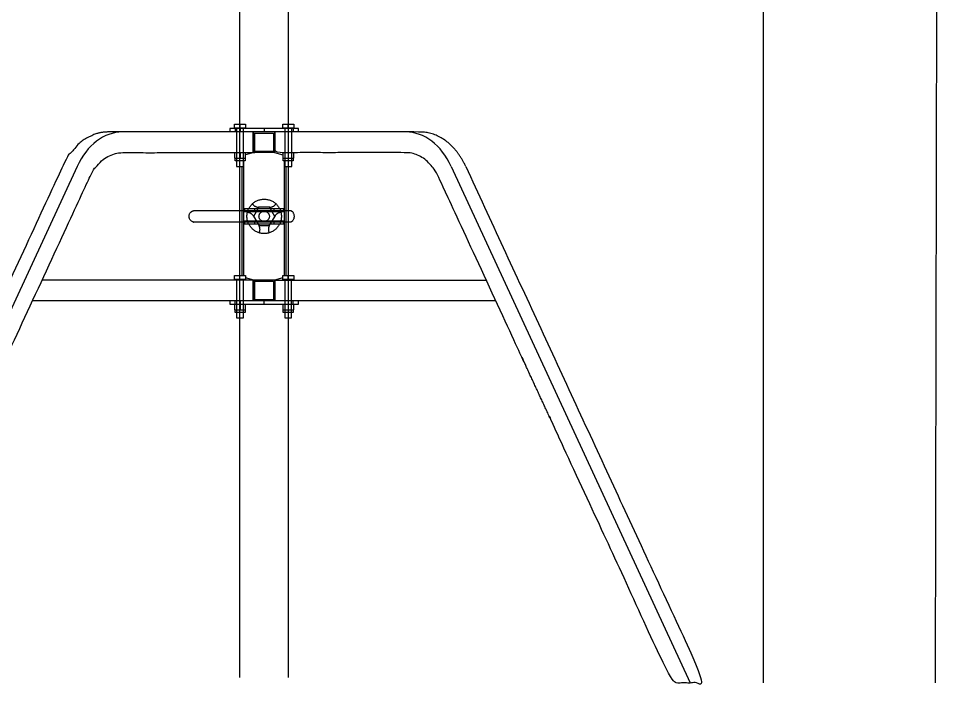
# Model space of a CAD drawing. Header units: millimetres. Extents: x 1924 to 471109, y -30014 to 109986.
# Drawn here: x 427555 to 428893, y 20399 to 21385 of the extents above; entities that cross this region are included whole.
import ezdxf

# ---------------------------------------------------------------- set-up
doc = ezdxf.new("R2010")
doc.units = ezdxf.units.MM
doc.header["$LTSCALE"] = 100
doc.linetypes.add('104', pattern=[4, 2, -2])
doc.layers.add('nosne steny', color=140, linetype='Continuous', lineweight=30, plot=False)
doc.layers.add('PERI_HIDDEN', color=30, linetype='104', plot=False)

msp = doc.modelspace()

# ---------------------------------------------------------------- linework, layer by layer
at = {"color": 0, "linetype": 'ByBlock'}
for p, q in [((427877.355, 21225.894), (427877.355, 21231.694)), ((427947.355, 21225.894), (427947.355, 21231.694)), ((427870.04, 21225.894), (427870.04, 21225.294)), ((427870.355, 21225.294), (427870.355, 21220.294)), ((427877.355, 21225.294), (427877.355, 21220.294)), ((427884.67, 21225.894), (427884.67, 21225.294)), ((427912.355, 21225.294), (427912.355, 21220.294)), ((427940.04, 21225.894), (427940.04, 21225.294)), ((427947.355, 21225.294), (427947.355, 21220.294)), ((427954.355, 21225.294), (427954.355, 21220.294)), ((427954.67, 21225.894), (427954.67, 21225.294)), ((427877.355, 21190.294), (427877.355, 21182.254)), ((427897.355, 21190.294), (427885.355, 21187.079)), ((427927.355, 21190.294), (427939.355, 21187.079)), ((427947.355, 21190.294), (427947.355, 21182.254)), ((427640.68, 21170.204), (427293.746, 20420.294)), ((428184.031, 21170.204), (428530.965, 20420.294)), ((427869.903, 21005.894), (427869.903, 21005.294)), ((427877.218, 21005.894), (427877.218, 21011.694)), ((427884.533, 21005.894), (427884.533, 21005.294)), ((427897.355, 21005.294), (427897.355, 20975.294)), ((427927.355, 21005.294), (427927.355, 20975.294)), ((427939.903, 21005.894), (427939.903, 21005.294)), ((427947.218, 21005.894), (427947.218, 21011.694)), ((427954.533, 21005.894), (427954.533, 21005.294)), ((428248.72, 20975.294), (427575.99, 20975.294)), ((427870.355, 20970.294), (427870.355, 20975.294)), ((427877.355, 20975.294), (427877.355, 20962.254)), ((427912.355, 20970.294), (427912.355, 20975.294)), ((427947.355, 20975.294), (427947.355, 20962.254)), ((427954.355, 20970.294), (427954.355, 20975.294))]:
    msp.add_line(p, q, dxfattribs=at)
for points in [[(427876.855, 20428.294), (427876.855, 22122.544), (427876.81, 22137.544), (427876.81, 22246.294)], [(427947.855, 20428.294), (427947.855, 22122.544), (427947.9, 22137.544), (427947.9, 22246.294)], [(427962.355, 21220.294), (427962.355, 21225.294), (427862.355, 21225.294), (427862.355, 21220.294)], [(427872.355, 21225.294), (427872.355, 21178.394), (427872.355, 21170.294), (427882.355, 21170.294), (427882.355, 21178.394), (427882.355, 21225.294)], [(427927.355, 21220.294), (427927.355, 21190.294), (427897.355, 21190.294), (427897.355, 21220.294)], [(427942.355, 21225.294), (427942.355, 21178.394), (427942.355, 21170.294), (427952.355, 21170.294), (427952.355, 21178.394), (427952.355, 21225.294)], [(427869.355, 21190.294), (427869.355, 21182.254), (427885.355, 21182.254), (427885.355, 21190.294)], [(427939.355, 21190.294), (427939.355, 21182.254), (427955.355, 21182.254), (427955.355, 21190.294)], [(427884.67, 21182.254), (427884.67, 21178.394), (427870.04, 21178.394), (427870.04, 21182.254)], [(427954.67, 21182.254), (427954.67, 21178.394), (427940.04, 21178.394), (427940.04, 21182.254)], [(427896.568, 20975.294), (427896.568, 21005.294), (427589.869, 21005.294)], [(427872.218, 21005.294), (427872.218, 20958.394), (427872.218, 20950.294), (427882.218, 20950.294), (427882.218, 20958.394), (427882.218, 21005.294)], [(427939.218, 21008.473), (427927.355, 21005.294), (427897.355, 21005.294), (427885.218, 21008.546)], [(427928.143, 20975.294), (427928.143, 21005.294), (428234.841, 21005.294)], [(427942.218, 21005.294), (427942.218, 20958.394), (427942.218, 20950.294), (427952.218, 20950.294), (427952.218, 20958.394), (427952.218, 21005.294)], [(427862.355, 20975.294), (427862.355, 20970.294), (427962.355, 20970.294), (427962.355, 20975.294)], [(427869.355, 20970.294), (427869.355, 20962.254), (427885.355, 20962.254), (427885.355, 20970.294)], [(427939.355, 20970.294), (427939.355, 20962.254), (427955.355, 20962.254), (427955.355, 20970.294)], [(427884.67, 20962.254), (427884.67, 20958.394), (427870.04, 20958.394), (427870.04, 20962.254)], [(427954.67, 20962.254), (427954.67, 20958.394), (427940.04, 20958.394), (427940.04, 20962.254)]]:
    msp.add_lwpolyline(points, dxfattribs=at)
for points in [[(427869.355, 21231.694), (427885.355, 21231.694), (427885.355, 21225.894), (427869.355, 21225.894)], [(427939.355, 21231.694), (427955.355, 21231.694), (427955.355, 21225.894), (427939.355, 21225.894)], [(427925.855, 21218.794), (427925.855, 21191.794), (427898.855, 21191.794), (427898.855, 21218.794)], [(427883.855, 21090.794), (427883.855, 21089.294), (427883.855, 21086.794), (427940.855, 21086.794), (427940.855, 21089.294), (427940.855, 21090.794)], [(427869.218, 21011.694), (427885.218, 21011.694), (427885.218, 21005.894), (427869.218, 21005.894)], [(427925.855, 20976.794), (427898.855, 20976.794), (427898.855, 21003.794), (427925.855, 21003.794)], [(427939.218, 21011.694), (427955.218, 21011.694), (427955.218, 21005.894), (427939.218, 21005.894)]]:
    msp.add_lwpolyline(points, close=True, dxfattribs=at)
for centre, start_param, end_param in [((427706.401, 21110.294), 0, 0.99483767), ((428118.31, 21110.294), 5.28834763, 6.28318531)]:
    msp.add_ellipse(centre, major_axis=(0, 110), ratio=0.71239359, start_param=start_param, end_param=end_param, dxfattribs=at)
for points, weights, knots in [([(428205.084, 21170.204), (428181.911, 21220.294), (428139.363, 21220.294), (427912.355, 21220.294), (427685.347, 21220.294), (427642.799, 21220.294), (427619.626, 21170.204), (427446.159, 20795.249), (427272.692, 20420.294), (427295.961, 20420.294), (427319.229, 20420.294), (427488.916, 20787.08), (427658.604, 21153.865), (427675.457, 21190.294), (427706.401, 21190.294), (427801.416, 21190.294), (427896.431, 21190.294), (427896.431, 21205.294), (427896.431, 21220.294)], [1, 0.878817112662, 1, 1, 1, 0.878817112662, 1, 1, 1, 1, 1, 1, 1, 0.878817112662, 1, 1, 1, 1, 1], [0, 0, 0, 0.99483767, 0.99483767, 1.99483767, 1.99483767, 2.98967535, 2.98967535, 3.98967535, 3.98967535, 4.98967535, 4.98967535, 5.98967535, 5.98967535, 6.98451302, 6.98451302, 7.98451302, 7.98451302, 8.98451302, 8.98451302, 8.98451302]), ([(428205.084, 21170.204), (428378.551, 20795.249), (428552.018, 20420.294), (428528.75, 20420.294), (428505.482, 20420.294), (428335.795, 20787.08), (428166.107, 21153.865), (428149.254, 21190.294), (428118.31, 21190.294), (428023.295, 21190.294), (427928.28, 21190.294), (427928.28, 21205.294), (427928.28, 21220.294)], [1, 1, 1, 1, 1, 1, 1, 0.878817112662, 1, 1, 1, 1, 1], [0, 0, 0, 1, 1, 2, 2, 3, 3, 3.99483767, 3.99483767, 4.99483767, 4.99483767, 5.99483767, 5.99483767, 5.99483767]), ([(427949.711, 21089.294), (427955.721, 21089.294), (427955.721, 21097.794), (427955.721, 21106.294), (427949.711, 21106.294), (427880.702, 21106.294), (427811.693, 21106.294), (427803.193, 21106.294), (427803.193, 21097.794), (427803.193, 21089.294), (427811.693, 21089.294), (427880.702, 21089.294), (427949.711, 21089.294)], [1, 0.707106781187, 1, 0.707106781187, 1, 1, 1, 0.707106781187, 1, 0.707106781187, 1, 1, 1], [0, 0, 0, 1.57079633, 1.57079633, 3.14159265, 3.14159265, 4.14159265, 4.14159265, 5.71238898, 5.71238898, 7.28318531, 7.28318531, 8.28318531, 8.28318531, 8.28318531])]:
    msp.add_rational_spline(points, weights, degree=2, knots=knots, dxfattribs=at)
at = {"layer": 'nosne steny'}
for p, q in [((428637.355, 20420.294), (428637.355, 23370.637)), ((428887.355, 20420.294), (428893.2, 23370.637))]:
    msp.add_line(p, q, dxfattribs=at)
at = {"layer": 'PERI_HIDDEN'}
for p, q in [((427904.648, 21111.144), (427896.94, 21097.794)), ((427927.771, 21097.794), (427920.063, 21111.144)), ((427896.635, 21098.323), (427904.953, 21083.915)), ((427898.289, 21108.794), (427898.289, 21104.794)), ((427919.758, 21083.915), (427928.076, 21098.323)), ((427926.422, 21108.794), (427926.422, 21104.794)), ((427898.289, 21090.794), (427898.289, 21086.794)), ((427904.648, 21084.444), (427920.063, 21084.444)), ((427926.422, 21090.794), (427926.422, 21086.794))]:
    msp.add_line(p, q, dxfattribs=at)
for points in [[(427882.855, 21011.694), (427882.855, 21089.294), (427882.855, 21106.294), (427882.855, 21178.394)], [(427941.855, 21011.694), (427941.855, 21089.294), (427941.855, 21106.294), (427941.855, 21178.394)], [(427880.257, 21011.694), (427880.257, 21089.294), (427880.257, 21106.294), (427880.257, 21170.294)], [(427944.453, 21011.694), (427944.453, 21089.294), (427944.453, 21106.294), (427944.453, 21170.294)]]:
    msp.add_lwpolyline(points, dxfattribs=at)
msp.add_lwpolyline([(427929.334, 21116.144, -0.26794919), (427920.674, 21111.144), (427904.037, 21111.144, -0.26794919), (427895.377, 21116.144)], format="xyb", dxfattribs=at)
msp.add_lwpolyline([(427883.855, 21108.794), (427883.855, 21106.294), (427883.855, 21104.794), (427940.855, 21104.794), (427940.855, 21106.294), (427940.855, 21108.794)], close=True, dxfattribs=at)
for radius in [25, 7.525]:
    msp.add_circle((427912.355, 21097.794), radius, dxfattribs=at)
for centre, start, end in [((427887.974, 21093.323), 30, 90), ((427936.736, 21093.323), 90, 150), ((427896.293, 21078.915), 330, 30), ((427928.418, 21078.915), 150, 210)]:
    msp.add_arc(centre, 10, start, end, dxfattribs=at)

doc.saveas('drawing.dxf')
